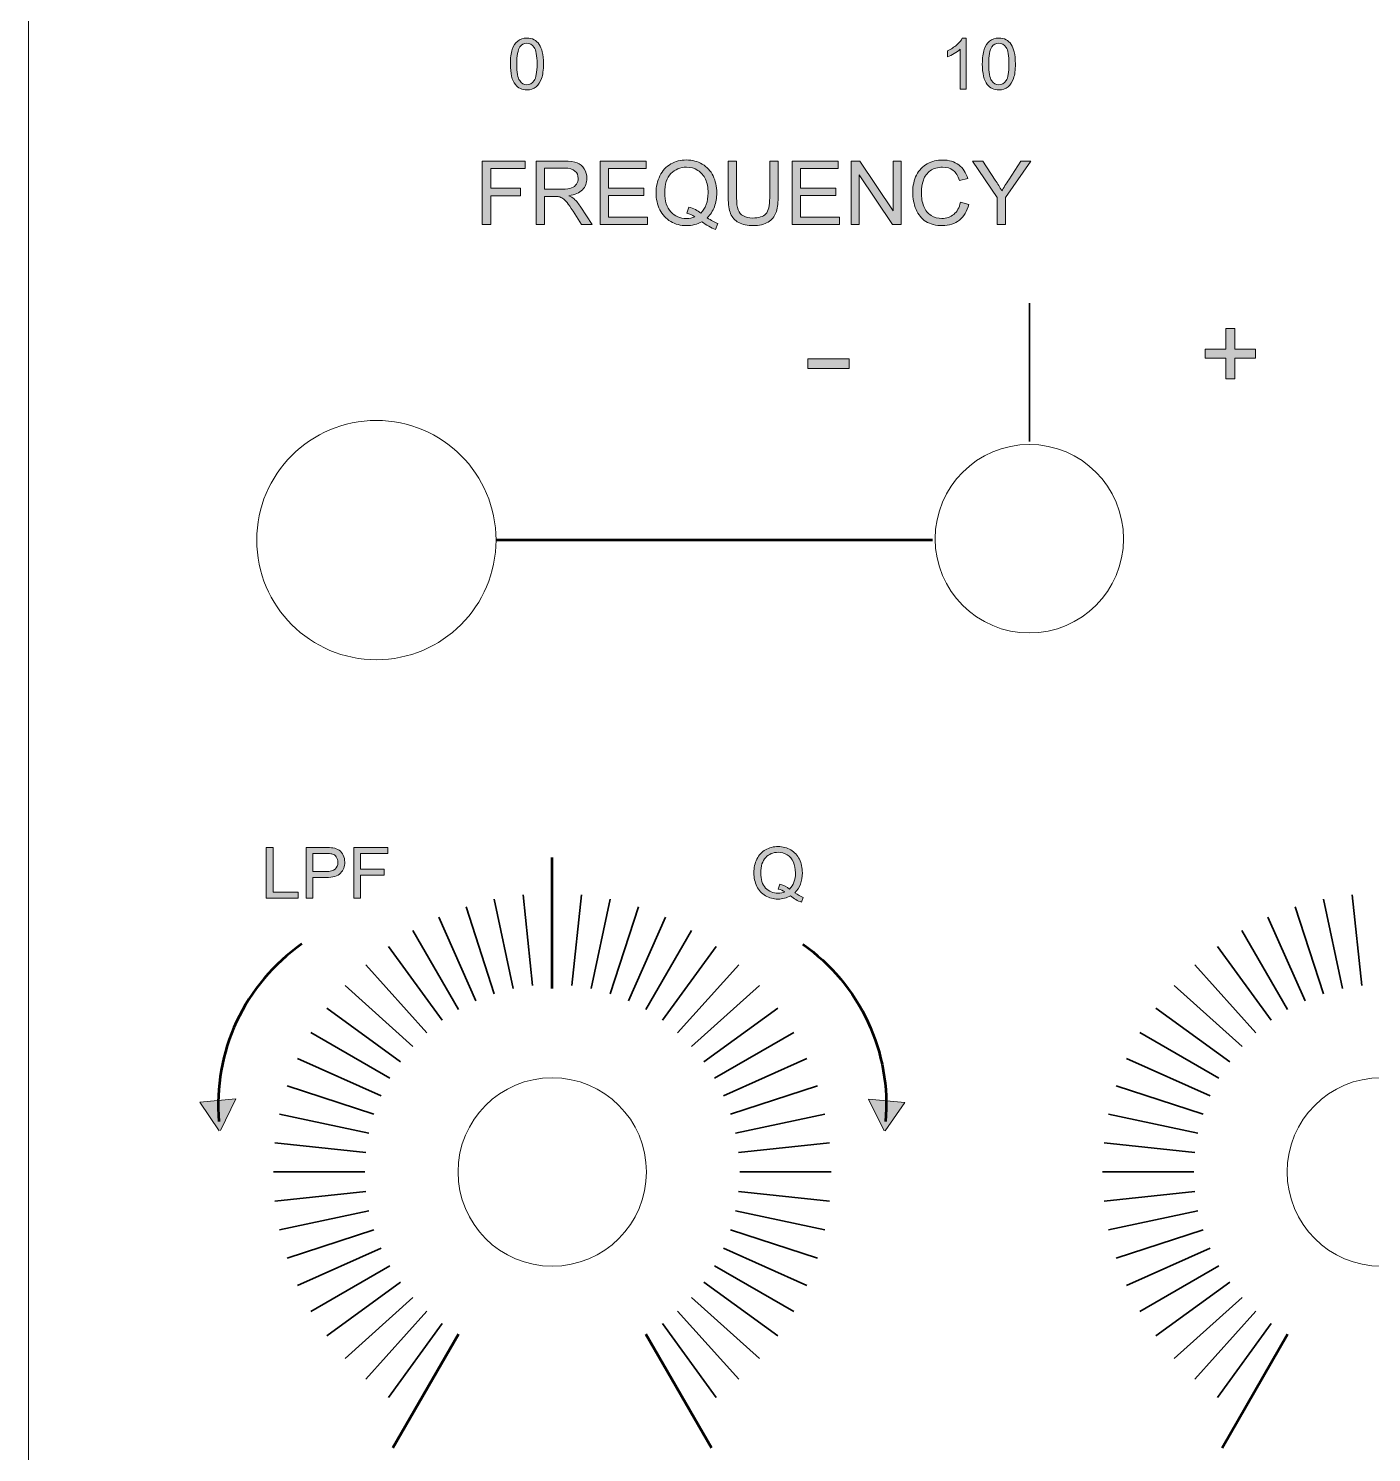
# Model space of a CAD drawing. Header units: inches. Extents: x -54 to 54, y -111 to 111.
# Drawn here: x -53.8 to -0.4, y -12.8 to 43.9 of the extents above; entities that cross this region are included whole.
import ezdxf

# ---------------------------------------------------------------- set-up
doc = ezdxf.new("R2010")
doc.units = ezdxf.units.IN
doc.header["$MEASUREMENT"] = 0
doc.layers.add('Decoupe', color=7, linetype='Continuous')
doc.layers.add('Impression', color=7, linetype='Continuous')

# ---------------------------------------------------------------- blocks, each defined once
blk = doc.blocks.new('block 2')
at = {"layer": 'Impression', "true_color": 0xffffff}
h = blk.add_hatch(color=7, dxfattribs=at)
h.dxf.hatch_style = 2
h.paths.add_polyline_path([(-35.785, 36.059), (-35.785, 38.584), (-34.081, 38.584), (-34.081, 38.286), (-35.451, 38.286), (-35.451, 37.504), (-34.265, 37.504), (-34.265, 37.206), (-35.451, 37.206), (-35.451, 36.059)])
h = blk.add_hatch(color=7, dxfattribs=at)
h.dxf.hatch_style = 2
edge = h.paths.add_edge_path()
edge.add_spline(control_points=[(-33.642, 36.059), (-33.642, 36.059), (-33.642, 38.584), (-33.642, 38.584), (-33.642, 38.584), (-32.522, 38.584), (-32.522, 38.584), (-32.297, 38.584), (-32.126, 38.562), (-32.009, 38.516), (-31.892, 38.471), (-31.798, 38.391), (-31.728, 38.276), (-31.658, 38.161), (-31.623, 38.034), (-31.623, 37.895), (-31.623, 37.716), (-31.681, 37.565), (-31.797, 37.442), (-31.913, 37.32), (-32.092, 37.241), (-32.334, 37.208), (-32.246, 37.166), (-32.179, 37.124), (-32.133, 37.082), (-32.035, 36.993), (-31.943, 36.881), (-31.856, 36.746), (-31.856, 36.746), (-31.416, 36.059), (-31.416, 36.059), (-31.416, 36.059), (-31.837, 36.059), (-31.837, 36.059), (-31.837, 36.059), (-32.171, 36.585), (-32.171, 36.585), (-32.268, 36.736), (-32.349, 36.852), (-32.412, 36.932), (-32.475, 37.013), (-32.532, 37.069), (-32.582, 37.101), (-32.632, 37.133), (-32.682, 37.156), (-32.734, 37.168), (-32.772, 37.177), (-32.834, 37.181), (-32.92, 37.181), (-32.92, 37.181), (-33.308, 37.181), (-33.308, 37.181), (-33.308, 37.181), (-33.308, 36.059), (-33.308, 36.059), (-33.308, 36.059), (-33.642, 36.059), (-33.642, 36.059)], knot_values=[0, 0, 0, 0, 1, 1, 1, 2, 2, 2, 3, 3, 3, 4, 4, 4, 5, 5, 5, 6, 6, 6, 7, 7, 7, 8, 8, 8, 9, 9, 9, 10, 10, 10, 11, 11, 11, 12, 12, 12, 13, 13, 13, 14, 14, 14, 15, 15, 15, 16, 16, 16, 17, 17, 17, 18, 18, 18, 19, 19, 19, 19], degree=3, periodic=1)
edge = h.paths.add_edge_path()
edge.add_spline(control_points=[(-33.308, 37.47), (-33.308, 37.47), (-32.589, 37.47), (-32.589, 37.47), (-32.437, 37.47), (-32.317, 37.486), (-32.231, 37.517), (-32.145, 37.549), (-32.08, 37.599), (-32.035, 37.669), (-31.99, 37.738), (-31.968, 37.814), (-31.968, 37.895), (-31.968, 38.015), (-32.011, 38.113), (-32.098, 38.19), (-32.184, 38.267), (-32.321, 38.305), (-32.508, 38.305), (-32.508, 38.305), (-33.308, 38.305), (-33.308, 38.305), (-33.308, 38.305), (-33.308, 37.47), (-33.308, 37.47)], knot_values=[0, 0, 0, 0, 1, 1, 1, 2, 2, 2, 3, 3, 3, 4, 4, 4, 5, 5, 5, 6, 6, 6, 7, 7, 7, 8, 8, 8, 8], degree=3, periodic=1)
h = blk.add_hatch(color=7, dxfattribs=at)
h.dxf.hatch_style = 2
h.paths.add_polyline_path([(-31.093, 36.059), (-31.093, 38.584), (-29.267, 38.584), (-29.267, 38.286), (-30.758, 38.286), (-30.758, 37.513), (-29.361, 37.513), (-29.361, 37.217), (-30.758, 37.217), (-30.758, 36.357), (-29.208, 36.357), (-29.208, 36.059)])
h = blk.add_hatch(color=7, dxfattribs=at)
h.dxf.hatch_style = 2
edge = h.paths.add_edge_path()
edge.add_spline(control_points=[(-26.833, 36.33), (-26.678, 36.223), (-26.535, 36.145), (-26.404, 36.095), (-26.404, 36.095), (-26.502, 35.863), (-26.502, 35.863), (-26.683, 35.928), (-26.864, 36.032), (-27.045, 36.173), (-27.232, 36.068), (-27.438, 36.016), (-27.665, 36.016), (-27.893, 36.016), (-28.1, 36.071), (-28.286, 36.181), (-28.473, 36.292), (-28.616, 36.447), (-28.716, 36.647), (-28.817, 36.846), (-28.867, 37.071), (-28.867, 37.322), (-28.867, 37.571), (-28.817, 37.798), (-28.715, 38.002), (-28.614, 38.207), (-28.47, 38.362), (-28.284, 38.469), (-28.097, 38.576), (-27.889, 38.629), (-27.658, 38.629), (-27.425, 38.629), (-27.215, 38.574), (-27.027, 38.463), (-26.84, 38.352), (-26.697, 38.197), (-26.599, 37.998), (-26.501, 37.799), (-26.452, 37.574), (-26.452, 37.323), (-26.452, 37.116), (-26.483, 36.929), (-26.547, 36.763), (-26.61, 36.597), (-26.705, 36.452), (-26.833, 36.33)], knot_values=[0, 0, 0, 0, 1, 1, 1, 2, 2, 2, 3, 3, 3, 4, 4, 4, 5, 5, 5, 6, 6, 6, 7, 7, 7, 8, 8, 8, 9, 9, 9, 10, 10, 10, 11, 11, 11, 12, 12, 12, 13, 13, 13, 14, 14, 14, 15, 15, 15, 15], degree=3, periodic=1)
edge = h.paths.add_edge_path()
edge.add_spline(control_points=[(-27.568, 36.757), (-27.375, 36.703), (-27.216, 36.622), (-27.091, 36.516), (-26.895, 36.695), (-26.796, 36.964), (-26.796, 37.323), (-26.796, 37.528), (-26.831, 37.706), (-26.901, 37.859), (-26.97, 38.012), (-27.072, 38.13), (-27.206, 38.215), (-27.339, 38.299), (-27.489, 38.342), (-27.656, 38.342), (-27.905, 38.342), (-28.112, 38.256), (-28.276, 38.086), (-28.44, 37.915), (-28.522, 37.661), (-28.522, 37.322), (-28.522, 36.993), (-28.441, 36.741), (-28.279, 36.566), (-28.116, 36.39), (-27.909, 36.302), (-27.656, 36.302), (-27.537, 36.302), (-27.424, 36.324), (-27.318, 36.369), (-27.423, 36.437), (-27.533, 36.485), (-27.649, 36.514), (-27.649, 36.514), (-27.568, 36.757), (-27.568, 36.757)], knot_values=[0, 0, 0, 0, 1, 1, 1, 2, 2, 2, 3, 3, 3, 4, 4, 4, 5, 5, 5, 6, 6, 6, 7, 7, 7, 8, 8, 8, 9, 9, 9, 10, 10, 10, 11, 11, 11, 12, 12, 12, 12], degree=3, periodic=1)
h = blk.add_hatch(color=7, dxfattribs=at)
h.dxf.hatch_style = 2
edge = h.paths.add_edge_path()
edge.add_spline(control_points=[(-24.345, 38.584), (-24.345, 38.584), (-24.011, 38.584), (-24.011, 38.584), (-24.011, 38.584), (-24.011, 37.125), (-24.011, 37.125), (-24.011, 36.872), (-24.04, 36.67), (-24.097, 36.521), (-24.155, 36.371), (-24.258, 36.25), (-24.408, 36.156), (-24.558, 36.063), (-24.755, 36.016), (-24.998, 36.016), (-25.235, 36.016), (-25.428, 36.057), (-25.579, 36.138), (-25.729, 36.22), (-25.836, 36.338), (-25.901, 36.492), (-25.965, 36.647), (-25.997, 36.858), (-25.997, 37.125), (-25.997, 37.125), (-25.997, 38.584), (-25.997, 38.584), (-25.997, 38.584), (-25.663, 38.584), (-25.663, 38.584), (-25.663, 38.584), (-25.663, 37.127), (-25.663, 37.127), (-25.663, 36.908), (-25.643, 36.746), (-25.602, 36.642), (-25.561, 36.538), (-25.491, 36.458), (-25.392, 36.402), (-25.292, 36.346), (-25.171, 36.318), (-25.027, 36.318), (-24.782, 36.318), (-24.607, 36.373), (-24.502, 36.485), (-24.397, 36.596), (-24.345, 36.81), (-24.345, 37.127), (-24.345, 37.127), (-24.345, 38.584), (-24.345, 38.584)], knot_values=[0, 0, 0, 0, 1, 1, 1, 2, 2, 2, 3, 3, 3, 4, 4, 4, 5, 5, 5, 6, 6, 6, 7, 7, 7, 8, 8, 8, 9, 9, 9, 10, 10, 10, 11, 11, 11, 12, 12, 12, 13, 13, 13, 14, 14, 14, 15, 15, 15, 16, 16, 16, 17, 17, 17, 17], degree=3, periodic=1)
h = blk.add_hatch(color=7, dxfattribs=at)
h.dxf.hatch_style = 2
h.paths.add_polyline_path([(-23.448, 36.059), (-23.448, 38.584), (-21.622, 38.584), (-21.622, 38.286), (-23.114, 38.286), (-23.114, 37.513), (-21.717, 37.513), (-21.717, 37.217), (-23.114, 37.217), (-23.114, 36.357), (-21.563, 36.357), (-21.563, 36.059)])
h = blk.add_hatch(color=7, dxfattribs=at)
h.dxf.hatch_style = 2
h.paths.add_polyline_path([(-21.105, 36.059), (-21.105, 38.584), (-20.762, 38.584), (-19.436, 36.602), (-19.436, 38.584), (-19.116, 38.584), (-19.116, 36.059), (-19.458, 36.059), (-20.785, 38.044), (-20.785, 36.059)])
h = blk.add_hatch(color=7, dxfattribs=at)
h.dxf.hatch_style = 2
edge = h.paths.add_edge_path()
edge.add_spline(control_points=[(-16.752, 36.945), (-16.752, 36.945), (-16.418, 36.86), (-16.418, 36.86), (-16.488, 36.586), (-16.614, 36.376), (-16.796, 36.232), (-16.978, 36.088), (-17.201, 36.016), (-17.464, 36.016), (-17.736, 36.016), (-17.957, 36.072), (-18.128, 36.182), (-18.298, 36.293), (-18.428, 36.454), (-18.517, 36.664), (-18.606, 36.874), (-18.651, 37.1), (-18.651, 37.341), (-18.651, 37.604), (-18.6, 37.833), (-18.5, 38.029), (-18.399, 38.225), (-18.256, 38.373), (-18.071, 38.475), (-17.885, 38.577), (-17.681, 38.627), (-17.459, 38.627), (-17.206, 38.627), (-16.993, 38.563), (-16.821, 38.435), (-16.649, 38.306), (-16.529, 38.125), (-16.461, 37.892), (-16.461, 37.892), (-16.79, 37.814), (-16.79, 37.814), (-16.849, 37.998), (-16.934, 38.132), (-17.045, 38.216), (-17.156, 38.3), (-17.297, 38.342), (-17.465, 38.342), (-17.659, 38.342), (-17.822, 38.295), (-17.952, 38.202), (-18.082, 38.109), (-18.174, 37.984), (-18.227, 37.827), (-18.28, 37.671), (-18.306, 37.509), (-18.306, 37.342), (-18.306, 37.128), (-18.275, 36.94), (-18.212, 36.78), (-18.15, 36.62), (-18.052, 36.5), (-17.92, 36.421), (-17.788, 36.342), (-17.645, 36.302), (-17.491, 36.302), (-17.304, 36.302), (-17.146, 36.356), (-17.016, 36.464), (-16.886, 36.572), (-16.798, 36.732), (-16.752, 36.945)], knot_values=[0, 0, 0, 0, 1, 1, 1, 2, 2, 2, 3, 3, 3, 4, 4, 4, 5, 5, 5, 6, 6, 6, 7, 7, 7, 8, 8, 8, 9, 9, 9, 10, 10, 10, 11, 11, 11, 12, 12, 12, 13, 13, 13, 14, 14, 14, 15, 15, 15, 16, 16, 16, 17, 17, 17, 18, 18, 18, 19, 19, 19, 20, 20, 20, 21, 21, 21, 22, 22, 22, 22], degree=3, periodic=1)
h = blk.add_hatch(color=7, dxfattribs=at)
h.dxf.hatch_style = 2
edge = h.paths.add_edge_path()
edge.add_spline(control_points=[(-15.295, 36.059), (-15.295, 36.059), (-15.295, 37.129), (-15.295, 37.129), (-15.295, 37.129), (-16.268, 38.584), (-16.268, 38.584), (-16.268, 38.584), (-15.862, 38.584), (-15.862, 38.584), (-15.862, 38.584), (-15.364, 37.823), (-15.364, 37.823), (-15.272, 37.681), (-15.186, 37.538), (-15.107, 37.396), (-15.031, 37.528), (-14.939, 37.677), (-14.832, 37.842), (-14.832, 37.842), (-14.342, 38.584), (-14.342, 38.584), (-14.342, 38.584), (-13.953, 38.584), (-13.953, 38.584), (-13.953, 38.584), (-14.961, 37.129), (-14.961, 37.129), (-14.961, 37.129), (-14.961, 36.059), (-14.961, 36.059), (-14.961, 36.059), (-15.295, 36.059), (-15.295, 36.059)], knot_values=[0, 0, 0, 0, 1, 1, 1, 2, 2, 2, 3, 3, 3, 4, 4, 4, 5, 5, 5, 6, 6, 6, 7, 7, 7, 8, 8, 8, 9, 9, 9, 10, 10, 10, 11, 11, 11, 11], degree=3, periodic=1)
at = {"layer": 'Impression', "lineweight": 0}
for points in [[(-35.785, 36.059), (-35.785, 38.584), (-34.081, 38.584), (-34.081, 38.286), (-35.451, 38.286), (-35.451, 37.504), (-34.265, 37.504), (-34.265, 37.206), (-35.451, 37.206), (-35.451, 36.059), (-35.785, 36.059)], [(-31.093, 36.059), (-31.093, 38.584), (-29.267, 38.584), (-29.267, 38.286), (-30.758, 38.286), (-30.758, 37.513), (-29.361, 37.513), (-29.361, 37.217), (-30.758, 37.217), (-30.758, 36.357), (-29.208, 36.357), (-29.208, 36.059), (-31.093, 36.059)], [(-23.448, 36.059), (-23.448, 38.584), (-21.622, 38.584), (-21.622, 38.286), (-23.114, 38.286), (-23.114, 37.513), (-21.717, 37.513), (-21.717, 37.217), (-23.114, 37.217), (-23.114, 36.357), (-21.563, 36.357), (-21.563, 36.059), (-23.448, 36.059)], [(-21.105, 36.059), (-21.105, 38.584), (-20.762, 38.584), (-19.436, 36.602), (-19.436, 38.584), (-19.116, 38.584), (-19.116, 36.059), (-19.458, 36.059), (-20.785, 38.044), (-20.785, 36.059), (-21.105, 36.059)]]:
    blk.add_lwpolyline(points, dxfattribs=at)
for points, knots in [([(-33.642, 36.059), (-33.642, 36.059), (-33.642, 38.584), (-33.642, 38.584), (-33.642, 38.584), (-32.522, 38.584), (-32.522, 38.584), (-32.297, 38.584), (-32.126, 38.562), (-32.009, 38.516), (-31.892, 38.471), (-31.798, 38.391), (-31.728, 38.276), (-31.658, 38.161), (-31.623, 38.034), (-31.623, 37.895), (-31.623, 37.716), (-31.681, 37.565), (-31.797, 37.442), (-31.913, 37.32), (-32.092, 37.241), (-32.334, 37.208), (-32.246, 37.166), (-32.179, 37.124), (-32.133, 37.082), (-32.035, 36.993), (-31.943, 36.881), (-31.856, 36.746), (-31.856, 36.746), (-31.416, 36.059), (-31.416, 36.059), (-31.416, 36.059), (-31.837, 36.059), (-31.837, 36.059), (-31.837, 36.059), (-32.171, 36.585), (-32.171, 36.585), (-32.268, 36.736), (-32.349, 36.852), (-32.412, 36.932), (-32.475, 37.013), (-32.532, 37.069), (-32.582, 37.101), (-32.632, 37.133), (-32.682, 37.156), (-32.734, 37.168), (-32.772, 37.177), (-32.834, 37.181), (-32.92, 37.181), (-32.92, 37.181), (-33.308, 37.181), (-33.308, 37.181), (-33.308, 37.181), (-33.308, 36.059), (-33.308, 36.059), (-33.308, 36.059), (-33.642, 36.059), (-33.642, 36.059)], [0, 0, 0, 0, 1, 1, 1, 2, 2, 2, 3, 3, 3, 4, 4, 4, 5, 5, 5, 6, 6, 6, 7, 7, 7, 8, 8, 8, 9, 9, 9, 10, 10, 10, 11, 11, 11, 12, 12, 12, 13, 13, 13, 14, 14, 14, 15, 15, 15, 16, 16, 16, 17, 17, 17, 18, 18, 18, 19, 19, 19, 19]), ([(-26.833, 36.33), (-26.678, 36.223), (-26.535, 36.145), (-26.404, 36.095), (-26.404, 36.095), (-26.502, 35.863), (-26.502, 35.863), (-26.683, 35.928), (-26.864, 36.032), (-27.045, 36.173), (-27.232, 36.068), (-27.438, 36.016), (-27.665, 36.016), (-27.893, 36.016), (-28.1, 36.071), (-28.286, 36.181), (-28.473, 36.292), (-28.616, 36.447), (-28.716, 36.647), (-28.817, 36.846), (-28.867, 37.071), (-28.867, 37.322), (-28.867, 37.571), (-28.817, 37.798), (-28.715, 38.002), (-28.614, 38.207), (-28.47, 38.362), (-28.284, 38.469), (-28.097, 38.576), (-27.889, 38.629), (-27.658, 38.629), (-27.425, 38.629), (-27.215, 38.574), (-27.027, 38.463), (-26.84, 38.352), (-26.697, 38.197), (-26.599, 37.998), (-26.501, 37.799), (-26.452, 37.574), (-26.452, 37.323), (-26.452, 37.116), (-26.483, 36.929), (-26.547, 36.763), (-26.61, 36.597), (-26.705, 36.452), (-26.833, 36.33)], [0, 0, 0, 0, 1, 1, 1, 2, 2, 2, 3, 3, 3, 4, 4, 4, 5, 5, 5, 6, 6, 6, 7, 7, 7, 8, 8, 8, 9, 9, 9, 10, 10, 10, 11, 11, 11, 12, 12, 12, 13, 13, 13, 14, 14, 14, 15, 15, 15, 15]), ([(-24.345, 38.584), (-24.345, 38.584), (-24.011, 38.584), (-24.011, 38.584), (-24.011, 38.584), (-24.011, 37.125), (-24.011, 37.125), (-24.011, 36.872), (-24.04, 36.67), (-24.097, 36.521), (-24.155, 36.371), (-24.258, 36.25), (-24.408, 36.156), (-24.558, 36.063), (-24.755, 36.016), (-24.998, 36.016), (-25.235, 36.016), (-25.428, 36.057), (-25.579, 36.138), (-25.729, 36.22), (-25.836, 36.338), (-25.901, 36.492), (-25.965, 36.647), (-25.997, 36.858), (-25.997, 37.125), (-25.997, 37.125), (-25.997, 38.584), (-25.997, 38.584), (-25.997, 38.584), (-25.663, 38.584), (-25.663, 38.584), (-25.663, 38.584), (-25.663, 37.127), (-25.663, 37.127), (-25.663, 36.908), (-25.643, 36.746), (-25.602, 36.642), (-25.561, 36.538), (-25.491, 36.458), (-25.392, 36.402), (-25.292, 36.346), (-25.171, 36.318), (-25.027, 36.318), (-24.782, 36.318), (-24.607, 36.373), (-24.502, 36.485), (-24.397, 36.596), (-24.345, 36.81), (-24.345, 37.127), (-24.345, 37.127), (-24.345, 38.584), (-24.345, 38.584)], [0, 0, 0, 0, 1, 1, 1, 2, 2, 2, 3, 3, 3, 4, 4, 4, 5, 5, 5, 6, 6, 6, 7, 7, 7, 8, 8, 8, 9, 9, 9, 10, 10, 10, 11, 11, 11, 12, 12, 12, 13, 13, 13, 14, 14, 14, 15, 15, 15, 16, 16, 16, 17, 17, 17, 17]), ([(-16.752, 36.945), (-16.752, 36.945), (-16.418, 36.86), (-16.418, 36.86), (-16.488, 36.586), (-16.614, 36.376), (-16.796, 36.232), (-16.978, 36.088), (-17.201, 36.016), (-17.464, 36.016), (-17.736, 36.016), (-17.957, 36.072), (-18.128, 36.182), (-18.298, 36.293), (-18.428, 36.454), (-18.517, 36.664), (-18.606, 36.874), (-18.651, 37.1), (-18.651, 37.341), (-18.651, 37.604), (-18.6, 37.833), (-18.5, 38.029), (-18.399, 38.225), (-18.256, 38.373), (-18.071, 38.475), (-17.885, 38.577), (-17.681, 38.627), (-17.459, 38.627), (-17.206, 38.627), (-16.993, 38.563), (-16.821, 38.435), (-16.649, 38.306), (-16.529, 38.125), (-16.461, 37.892), (-16.461, 37.892), (-16.79, 37.814), (-16.79, 37.814), (-16.849, 37.998), (-16.934, 38.132), (-17.045, 38.216), (-17.156, 38.3), (-17.297, 38.342), (-17.465, 38.342), (-17.659, 38.342), (-17.822, 38.295), (-17.952, 38.202), (-18.082, 38.109), (-18.174, 37.984), (-18.227, 37.827), (-18.28, 37.671), (-18.306, 37.509), (-18.306, 37.342), (-18.306, 37.128), (-18.275, 36.94), (-18.212, 36.78), (-18.15, 36.62), (-18.052, 36.5), (-17.92, 36.421), (-17.788, 36.342), (-17.645, 36.302), (-17.491, 36.302), (-17.304, 36.302), (-17.146, 36.356), (-17.016, 36.464), (-16.886, 36.572), (-16.798, 36.732), (-16.752, 36.945)], [0, 0, 0, 0, 1, 1, 1, 2, 2, 2, 3, 3, 3, 4, 4, 4, 5, 5, 5, 6, 6, 6, 7, 7, 7, 8, 8, 8, 9, 9, 9, 10, 10, 10, 11, 11, 11, 12, 12, 12, 13, 13, 13, 14, 14, 14, 15, 15, 15, 16, 16, 16, 17, 17, 17, 18, 18, 18, 19, 19, 19, 20, 20, 20, 21, 21, 21, 22, 22, 22, 22]), ([(-15.295, 36.059), (-15.295, 36.059), (-15.295, 37.129), (-15.295, 37.129), (-15.295, 37.129), (-16.268, 38.584), (-16.268, 38.584), (-16.268, 38.584), (-15.862, 38.584), (-15.862, 38.584), (-15.862, 38.584), (-15.364, 37.823), (-15.364, 37.823), (-15.272, 37.681), (-15.186, 37.538), (-15.107, 37.396), (-15.031, 37.528), (-14.939, 37.677), (-14.832, 37.842), (-14.832, 37.842), (-14.342, 38.584), (-14.342, 38.584), (-14.342, 38.584), (-13.953, 38.584), (-13.953, 38.584), (-13.953, 38.584), (-14.961, 37.129), (-14.961, 37.129), (-14.961, 37.129), (-14.961, 36.059), (-14.961, 36.059), (-14.961, 36.059), (-15.295, 36.059), (-15.295, 36.059)], [0, 0, 0, 0, 1, 1, 1, 2, 2, 2, 3, 3, 3, 4, 4, 4, 5, 5, 5, 6, 6, 6, 7, 7, 7, 8, 8, 8, 9, 9, 9, 10, 10, 10, 11, 11, 11, 11]), ([(-33.308, 37.47), (-33.308, 37.47), (-32.589, 37.47), (-32.589, 37.47), (-32.437, 37.47), (-32.317, 37.486), (-32.231, 37.517), (-32.145, 37.549), (-32.08, 37.599), (-32.035, 37.669), (-31.99, 37.738), (-31.968, 37.814), (-31.968, 37.895), (-31.968, 38.015), (-32.011, 38.113), (-32.098, 38.19), (-32.184, 38.267), (-32.321, 38.305), (-32.508, 38.305), (-32.508, 38.305), (-33.308, 38.305), (-33.308, 38.305), (-33.308, 38.305), (-33.308, 37.47), (-33.308, 37.47)], [0, 0, 0, 0, 1, 1, 1, 2, 2, 2, 3, 3, 3, 4, 4, 4, 5, 5, 5, 6, 6, 6, 7, 7, 7, 8, 8, 8, 8]), ([(-27.568, 36.757), (-27.375, 36.703), (-27.216, 36.622), (-27.091, 36.516), (-26.895, 36.695), (-26.796, 36.964), (-26.796, 37.323), (-26.796, 37.528), (-26.831, 37.706), (-26.901, 37.859), (-26.97, 38.012), (-27.072, 38.13), (-27.206, 38.215), (-27.339, 38.299), (-27.489, 38.342), (-27.656, 38.342), (-27.905, 38.342), (-28.112, 38.256), (-28.276, 38.086), (-28.44, 37.915), (-28.522, 37.661), (-28.522, 37.322), (-28.522, 36.993), (-28.441, 36.741), (-28.279, 36.566), (-28.116, 36.39), (-27.909, 36.302), (-27.656, 36.302), (-27.537, 36.302), (-27.424, 36.324), (-27.318, 36.369), (-27.423, 36.437), (-27.533, 36.485), (-27.649, 36.514), (-27.649, 36.514), (-27.568, 36.757), (-27.568, 36.757)], [0, 0, 0, 0, 1, 1, 1, 2, 2, 2, 3, 3, 3, 4, 4, 4, 5, 5, 5, 6, 6, 6, 7, 7, 7, 8, 8, 8, 9, 9, 9, 10, 10, 10, 11, 11, 11, 12, 12, 12, 12])]:
    blk.add_open_spline(points, degree=3, knots=knots, dxfattribs=at)
blk = doc.blocks.new('block 3')
at = {"layer": 'Impression', "true_color": 0xffffff}
h = blk.add_hatch(color=7, dxfattribs=at)
h.dxf.hatch_style = 2
edge = h.paths.add_edge_path()
edge.add_spline(control_points=[(-16.518, 41.453), (-16.518, 41.453), (-16.766, 41.453), (-16.766, 41.453), (-16.766, 41.453), (-16.766, 43.034), (-16.766, 43.034), (-16.825, 42.977), (-16.904, 42.92), (-17.001, 42.863), (-17.097, 42.806), (-17.185, 42.763), (-17.262, 42.735), (-17.262, 42.735), (-17.262, 42.974), (-17.262, 42.974), (-17.123, 43.04), (-17.002, 43.119), (-16.898, 43.211), (-16.794, 43.304), (-16.721, 43.394), (-16.678, 43.482), (-16.678, 43.482), (-16.518, 43.482), (-16.518, 43.482), (-16.518, 43.482), (-16.518, 41.453), (-16.518, 41.453)], knot_values=[0, 0, 0, 0, 1, 1, 1, 2, 2, 2, 3, 3, 3, 4, 4, 4, 5, 5, 5, 6, 6, 6, 7, 7, 7, 8, 8, 8, 9, 9, 9, 9], degree=3, periodic=1)
h = blk.add_hatch(color=7, dxfattribs=at)
h.dxf.hatch_style = 2
edge = h.paths.add_edge_path()
edge.add_spline(control_points=[(-15.882, 42.449), (-15.882, 42.688), (-15.858, 42.881), (-15.809, 43.026), (-15.759, 43.172), (-15.686, 43.284), (-15.59, 43.363), (-15.493, 43.442), (-15.371, 43.482), (-15.224, 43.482), (-15.115, 43.482), (-15.02, 43.46), (-14.938, 43.416), (-14.857, 43.373), (-14.789, 43.31), (-14.736, 43.227), (-14.682, 43.145), (-14.641, 43.045), (-14.61, 42.927), (-14.58, 42.809), (-14.565, 42.65), (-14.565, 42.449), (-14.565, 42.212), (-14.589, 42.021), (-14.638, 41.875), (-14.687, 41.73), (-14.76, 41.617), (-14.856, 41.538), (-14.953, 41.458), (-15.076, 41.419), (-15.224, 41.419), (-15.418, 41.419), (-15.571, 41.488), (-15.683, 41.628), (-15.816, 41.796), (-15.882, 42.07), (-15.882, 42.449)], knot_values=[0, 0, 0, 0, 1, 1, 1, 2, 2, 2, 3, 3, 3, 4, 4, 4, 5, 5, 5, 6, 6, 6, 7, 7, 7, 8, 8, 8, 9, 9, 9, 10, 10, 10, 11, 11, 11, 12, 12, 12, 12], degree=3, periodic=1)
edge = h.paths.add_edge_path()
edge.add_spline(control_points=[(-15.627, 42.449), (-15.627, 42.118), (-15.589, 41.897), (-15.511, 41.787), (-15.434, 41.678), (-15.338, 41.623), (-15.224, 41.623), (-15.11, 41.623), (-15.014, 41.678), (-14.936, 41.788), (-14.859, 41.898), (-14.82, 42.119), (-14.82, 42.449), (-14.82, 42.782), (-14.859, 43.003), (-14.936, 43.112), (-15.014, 43.222), (-15.111, 43.276), (-15.226, 43.276), (-15.34, 43.276), (-15.431, 43.228), (-15.499, 43.132), (-15.585, 43.008), (-15.627, 42.781), (-15.627, 42.449)], knot_values=[0, 0, 0, 0, 1, 1, 1, 2, 2, 2, 3, 3, 3, 4, 4, 4, 5, 5, 5, 6, 6, 6, 7, 7, 7, 8, 8, 8, 8], degree=3, periodic=1)
at = {"layer": 'Impression', "lineweight": 0}
for points, knots in [([(-16.518, 41.453), (-16.518, 41.453), (-16.766, 41.453), (-16.766, 41.453), (-16.766, 41.453), (-16.766, 43.034), (-16.766, 43.034), (-16.825, 42.977), (-16.904, 42.92), (-17.001, 42.863), (-17.097, 42.806), (-17.185, 42.763), (-17.262, 42.735), (-17.262, 42.735), (-17.262, 42.974), (-17.262, 42.974), (-17.123, 43.04), (-17.002, 43.119), (-16.898, 43.211), (-16.794, 43.304), (-16.721, 43.394), (-16.678, 43.482), (-16.678, 43.482), (-16.518, 43.482), (-16.518, 43.482), (-16.518, 43.482), (-16.518, 41.453), (-16.518, 41.453)], [0, 0, 0, 0, 1, 1, 1, 2, 2, 2, 3, 3, 3, 4, 4, 4, 5, 5, 5, 6, 6, 6, 7, 7, 7, 8, 8, 8, 9, 9, 9, 9]), ([(-15.882, 42.449), (-15.882, 42.688), (-15.858, 42.881), (-15.809, 43.026), (-15.759, 43.172), (-15.686, 43.284), (-15.59, 43.363), (-15.493, 43.442), (-15.371, 43.482), (-15.224, 43.482), (-15.115, 43.482), (-15.02, 43.46), (-14.938, 43.416), (-14.857, 43.373), (-14.789, 43.31), (-14.736, 43.227), (-14.682, 43.145), (-14.641, 43.045), (-14.61, 42.927), (-14.58, 42.809), (-14.565, 42.65), (-14.565, 42.449), (-14.565, 42.212), (-14.589, 42.021), (-14.638, 41.875), (-14.687, 41.73), (-14.76, 41.617), (-14.856, 41.538), (-14.953, 41.458), (-15.076, 41.419), (-15.224, 41.419), (-15.418, 41.419), (-15.571, 41.488), (-15.683, 41.628), (-15.816, 41.796), (-15.882, 42.07), (-15.882, 42.449)], [0, 0, 0, 0, 1, 1, 1, 2, 2, 2, 3, 3, 3, 4, 4, 4, 5, 5, 5, 6, 6, 6, 7, 7, 7, 8, 8, 8, 9, 9, 9, 10, 10, 10, 11, 11, 11, 12, 12, 12, 12]), ([(-15.627, 42.449), (-15.627, 42.118), (-15.589, 41.897), (-15.511, 41.787), (-15.434, 41.678), (-15.338, 41.623), (-15.224, 41.623), (-15.11, 41.623), (-15.014, 41.678), (-14.936, 41.788), (-14.859, 41.898), (-14.82, 42.119), (-14.82, 42.449), (-14.82, 42.782), (-14.859, 43.003), (-14.936, 43.112), (-15.014, 43.222), (-15.111, 43.276), (-15.226, 43.276), (-15.34, 43.276), (-15.431, 43.228), (-15.499, 43.132), (-15.585, 43.008), (-15.627, 42.781), (-15.627, 42.449)], [0, 0, 0, 0, 1, 1, 1, 2, 2, 2, 3, 3, 3, 4, 4, 4, 5, 5, 5, 6, 6, 6, 7, 7, 7, 8, 8, 8, 8])]:
    blk.add_open_spline(points, degree=3, knots=knots, dxfattribs=at)
blk = doc.blocks.new('block 13')
at = {"layer": 'Impression', "true_color": 0xffffff}
h = blk.add_hatch(color=7, dxfattribs=at)
h.dxf.hatch_style = 2
edge = h.paths.add_edge_path()
edge.add_spline(control_points=[(-34.667, 42.449), (-34.667, 42.688), (-34.643, 42.881), (-34.594, 43.026), (-34.545, 43.172), (-34.472, 43.284), (-34.375, 43.363), (-34.278, 43.442), (-34.156, 43.482), (-34.009, 43.482), (-33.9, 43.482), (-33.805, 43.46), (-33.724, 43.416), (-33.642, 43.373), (-33.574, 43.31), (-33.521, 43.227), (-33.468, 43.145), (-33.426, 43.045), (-33.396, 42.927), (-33.365, 42.809), (-33.35, 42.65), (-33.35, 42.449), (-33.35, 42.212), (-33.374, 42.021), (-33.423, 41.875), (-33.472, 41.73), (-33.545, 41.617), (-33.642, 41.538), (-33.739, 41.458), (-33.861, 41.419), (-34.009, 41.419), (-34.204, 41.419), (-34.357, 41.488), (-34.468, 41.628), (-34.601, 41.796), (-34.667, 42.07), (-34.667, 42.449)], knot_values=[0, 0, 0, 0, 1, 1, 1, 2, 2, 2, 3, 3, 3, 4, 4, 4, 5, 5, 5, 6, 6, 6, 7, 7, 7, 8, 8, 8, 9, 9, 9, 10, 10, 10, 11, 11, 11, 12, 12, 12, 12], degree=3, periodic=1)
edge = h.paths.add_edge_path()
edge.add_spline(control_points=[(-34.413, 42.449), (-34.413, 42.118), (-34.374, 41.897), (-34.296, 41.787), (-34.218, 41.678), (-34.123, 41.623), (-34.009, 41.623), (-33.895, 41.623), (-33.799, 41.678), (-33.721, 41.788), (-33.644, 41.898), (-33.605, 42.119), (-33.605, 42.449), (-33.605, 42.782), (-33.644, 43.003), (-33.721, 43.112), (-33.799, 43.222), (-33.896, 43.276), (-34.012, 43.276), (-34.125, 43.276), (-34.216, 43.228), (-34.284, 43.132), (-34.37, 43.008), (-34.413, 42.781), (-34.413, 42.449)], knot_values=[0, 0, 0, 0, 1, 1, 1, 2, 2, 2, 3, 3, 3, 4, 4, 4, 5, 5, 5, 6, 6, 6, 7, 7, 7, 8, 8, 8, 8], degree=3, periodic=1)
at = {"layer": 'Impression', "lineweight": 0}
for points, knots in [([(-34.667, 42.449), (-34.667, 42.688), (-34.643, 42.881), (-34.594, 43.026), (-34.545, 43.172), (-34.472, 43.284), (-34.375, 43.363), (-34.278, 43.442), (-34.156, 43.482), (-34.009, 43.482), (-33.9, 43.482), (-33.805, 43.46), (-33.724, 43.416), (-33.642, 43.373), (-33.574, 43.31), (-33.521, 43.227), (-33.468, 43.145), (-33.426, 43.045), (-33.396, 42.927), (-33.365, 42.809), (-33.35, 42.65), (-33.35, 42.449), (-33.35, 42.212), (-33.374, 42.021), (-33.423, 41.875), (-33.472, 41.73), (-33.545, 41.617), (-33.642, 41.538), (-33.739, 41.458), (-33.861, 41.419), (-34.009, 41.419), (-34.204, 41.419), (-34.357, 41.488), (-34.468, 41.628), (-34.601, 41.796), (-34.667, 42.07), (-34.667, 42.449)], [0, 0, 0, 0, 1, 1, 1, 2, 2, 2, 3, 3, 3, 4, 4, 4, 5, 5, 5, 6, 6, 6, 7, 7, 7, 8, 8, 8, 9, 9, 9, 10, 10, 10, 11, 11, 11, 12, 12, 12, 12]), ([(-34.413, 42.449), (-34.413, 42.118), (-34.374, 41.897), (-34.296, 41.787), (-34.218, 41.678), (-34.123, 41.623), (-34.009, 41.623), (-33.895, 41.623), (-33.799, 41.678), (-33.721, 41.788), (-33.644, 41.898), (-33.605, 42.119), (-33.605, 42.449), (-33.605, 42.782), (-33.644, 43.003), (-33.721, 43.112), (-33.799, 43.222), (-33.896, 43.276), (-34.012, 43.276), (-34.125, 43.276), (-34.216, 43.228), (-34.284, 43.132), (-34.37, 43.008), (-34.413, 42.781), (-34.413, 42.449)], [0, 0, 0, 0, 1, 1, 1, 2, 2, 2, 3, 3, 3, 4, 4, 4, 5, 5, 5, 6, 6, 6, 7, 7, 7, 8, 8, 8, 8])]:
    blk.add_open_spline(points, degree=3, knots=knots, dxfattribs=at)
blk = doc.blocks.new('block 31')
at = {"layer": 'Impression', "true_color": 0x221e1f}
h = blk.add_hatch(color=250, dxfattribs=at)
h.dxf.hatch_style = 2
h.paths.add_polyline_path([(-6.186, 29.915), (-6.186, 30.746), (-7.011, 30.746), (-7.011, 31.094), (-6.186, 31.094), (-6.186, 31.918), (-5.835, 31.918), (-5.835, 31.094), (-5.01, 31.094), (-5.01, 30.746), (-5.835, 30.746), (-5.835, 29.915)])
at = {"layer": 'Impression', "lineweight": 0}
blk.add_lwpolyline([(-6.186, 29.915), (-6.186, 30.746), (-7.011, 30.746), (-7.011, 31.094), (-6.186, 31.094), (-6.186, 31.918), (-5.835, 31.918), (-5.835, 31.094), (-5.01, 31.094), (-5.01, 30.746), (-5.835, 30.746), (-5.835, 29.915), (-6.186, 29.915)], dxfattribs=at)
blk = doc.blocks.new('block 32')
at = {"layer": 'Impression', "true_color": 0x221e1f}
h = blk.add_hatch(color=250, dxfattribs=at)
h.dxf.hatch_style = 2
h.paths.add_polyline_path([(-22.832, 30.335), (-22.832, 30.71), (-21.185, 30.71), (-21.185, 30.335)])
at = {"layer": 'Impression', "lineweight": 0}
blk.add_lwpolyline([(-22.832, 30.335), (-22.832, 30.71), (-21.185, 30.71), (-21.185, 30.335), (-22.832, 30.335)], dxfattribs=at)
blk = doc.blocks.new('block 53')
at = {"layer": 'Impression', "true_color": 0xffffff}
h = blk.add_hatch(color=7, dxfattribs=at)
h.dxf.hatch_style = 2
h.paths.add_polyline_path([(-44.381, 9.247), (-44.381, 11.268), (-44.114, 11.268), (-44.114, 9.486), (-43.119, 9.486), (-43.119, 9.247)])
h = blk.add_hatch(color=7, dxfattribs=at)
h.dxf.hatch_style = 2
edge = h.paths.add_edge_path()
edge.add_spline(control_points=[(-42.801, 9.247), (-42.801, 9.247), (-42.801, 11.268), (-42.801, 11.268), (-42.801, 11.268), (-42.039, 11.268), (-42.039, 11.268), (-41.905, 11.268), (-41.802, 11.261), (-41.731, 11.248), (-41.632, 11.232), (-41.549, 11.201), (-41.482, 11.154), (-41.415, 11.108), (-41.361, 11.043), (-41.32, 10.959), (-41.279, 10.875), (-41.259, 10.784), (-41.259, 10.683), (-41.259, 10.512), (-41.313, 10.366), (-41.423, 10.247), (-41.532, 10.128), (-41.73, 10.069), (-42.015, 10.069), (-42.015, 10.069), (-42.533, 10.069), (-42.533, 10.069), (-42.533, 10.069), (-42.533, 9.247), (-42.533, 9.247), (-42.533, 9.247), (-42.801, 9.247), (-42.801, 9.247)], knot_values=[0, 0, 0, 0, 1, 1, 1, 2, 2, 2, 3, 3, 3, 4, 4, 4, 5, 5, 5, 6, 6, 6, 7, 7, 7, 8, 8, 8, 9, 9, 9, 10, 10, 10, 11, 11, 11, 11], degree=3, periodic=1)
edge = h.paths.add_edge_path()
edge.add_spline(control_points=[(-42.533, 10.307), (-42.533, 10.307), (-42.011, 10.307), (-42.011, 10.307), (-41.838, 10.307), (-41.716, 10.339), (-41.643, 10.404), (-41.57, 10.468), (-41.534, 10.558), (-41.534, 10.675), (-41.534, 10.76), (-41.556, 10.832), (-41.598, 10.892), (-41.641, 10.952), (-41.697, 10.992), (-41.767, 11.011), (-41.812, 11.023), (-41.895, 11.029), (-42.017, 11.029), (-42.017, 11.029), (-42.533, 11.029), (-42.533, 11.029), (-42.533, 11.029), (-42.533, 10.307), (-42.533, 10.307)], knot_values=[0, 0, 0, 0, 1, 1, 1, 2, 2, 2, 3, 3, 3, 4, 4, 4, 5, 5, 5, 6, 6, 6, 7, 7, 7, 8, 8, 8, 8], degree=3, periodic=1)
h = blk.add_hatch(color=7, dxfattribs=at)
h.dxf.hatch_style = 2
h.paths.add_polyline_path([(-40.904, 9.247), (-40.904, 11.268), (-39.542, 11.268), (-39.542, 11.029), (-40.637, 11.029), (-40.637, 10.404), (-39.689, 10.404), (-39.689, 10.165), (-40.637, 10.165), (-40.637, 9.247)])
at = {"layer": 'Impression', "lineweight": 0}
for points in [[(-44.381, 9.247), (-44.381, 11.268), (-44.114, 11.268), (-44.114, 9.486), (-43.119, 9.486), (-43.119, 9.247), (-44.381, 9.247)], [(-40.904, 9.247), (-40.904, 11.268), (-39.542, 11.268), (-39.542, 11.029), (-40.637, 11.029), (-40.637, 10.404), (-39.689, 10.404), (-39.689, 10.165), (-40.637, 10.165), (-40.637, 9.247), (-40.904, 9.247)]]:
    blk.add_lwpolyline(points, dxfattribs=at)
for points, knots in [([(-42.801, 9.247), (-42.801, 9.247), (-42.801, 11.268), (-42.801, 11.268), (-42.801, 11.268), (-42.039, 11.268), (-42.039, 11.268), (-41.905, 11.268), (-41.802, 11.261), (-41.731, 11.248), (-41.632, 11.232), (-41.549, 11.201), (-41.482, 11.154), (-41.415, 11.108), (-41.361, 11.043), (-41.32, 10.959), (-41.279, 10.875), (-41.259, 10.784), (-41.259, 10.683), (-41.259, 10.512), (-41.313, 10.366), (-41.423, 10.247), (-41.532, 10.128), (-41.73, 10.069), (-42.015, 10.069), (-42.015, 10.069), (-42.533, 10.069), (-42.533, 10.069), (-42.533, 10.069), (-42.533, 9.247), (-42.533, 9.247), (-42.533, 9.247), (-42.801, 9.247), (-42.801, 9.247)], [0, 0, 0, 0, 1, 1, 1, 2, 2, 2, 3, 3, 3, 4, 4, 4, 5, 5, 5, 6, 6, 6, 7, 7, 7, 8, 8, 8, 9, 9, 9, 10, 10, 10, 11, 11, 11, 11]), ([(-42.533, 10.307), (-42.533, 10.307), (-42.011, 10.307), (-42.011, 10.307), (-41.838, 10.307), (-41.716, 10.339), (-41.643, 10.404), (-41.57, 10.468), (-41.534, 10.558), (-41.534, 10.675), (-41.534, 10.76), (-41.556, 10.832), (-41.598, 10.892), (-41.641, 10.952), (-41.697, 10.992), (-41.767, 11.011), (-41.812, 11.023), (-41.895, 11.029), (-42.017, 11.029), (-42.017, 11.029), (-42.533, 11.029), (-42.533, 11.029), (-42.533, 11.029), (-42.533, 10.307), (-42.533, 10.307)], [0, 0, 0, 0, 1, 1, 1, 2, 2, 2, 3, 3, 3, 4, 4, 4, 5, 5, 5, 6, 6, 6, 7, 7, 7, 8, 8, 8, 8])]:
    blk.add_open_spline(points, degree=3, knots=knots, dxfattribs=at)
blk = doc.blocks.new('block 54')
at = {"layer": 'Impression', "true_color": 0xffffff}
h = blk.add_hatch(color=7, dxfattribs=at)
h.dxf.hatch_style = 2
edge = h.paths.add_edge_path()
edge.add_spline(control_points=[(-23.349, 9.464), (-23.225, 9.378), (-23.11, 9.316), (-23.006, 9.276), (-23.006, 9.276), (-23.084, 9.09), (-23.084, 9.09), (-23.229, 9.143), (-23.374, 9.225), (-23.518, 9.338), (-23.668, 9.255), (-23.834, 9.213), (-24.014, 9.213), (-24.197, 9.213), (-24.363, 9.257), (-24.512, 9.345), (-24.661, 9.434), (-24.775, 9.558), (-24.856, 9.717), (-24.936, 9.877), (-24.976, 10.057), (-24.976, 10.258), (-24.976, 10.457), (-24.936, 10.638), (-24.855, 10.802), (-24.774, 10.966), (-24.659, 11.09), (-24.51, 11.175), (-24.361, 11.261), (-24.194, 11.304), (-24.009, 11.304), (-23.822, 11.304), (-23.654, 11.259), (-23.505, 11.171), (-23.355, 11.082), (-23.241, 10.958), (-23.162, 10.798), (-23.084, 10.639), (-23.044, 10.459), (-23.044, 10.259), (-23.044, 10.093), (-23.069, 9.943), (-23.12, 9.81), (-23.171, 9.678), (-23.247, 9.562), (-23.349, 9.464)], knot_values=[0, 0, 0, 0, 1, 1, 1, 2, 2, 2, 3, 3, 3, 4, 4, 4, 5, 5, 5, 6, 6, 6, 7, 7, 7, 8, 8, 8, 9, 9, 9, 10, 10, 10, 11, 11, 11, 12, 12, 12, 13, 13, 13, 14, 14, 14, 15, 15, 15, 15], degree=3, periodic=1)
edge = h.paths.add_edge_path()
edge.add_spline(control_points=[(-23.937, 9.806), (-23.783, 9.763), (-23.656, 9.698), (-23.555, 9.613), (-23.398, 9.756), (-23.32, 9.971), (-23.32, 10.259), (-23.32, 10.423), (-23.348, 10.565), (-23.403, 10.688), (-23.459, 10.81), (-23.54, 10.905), (-23.647, 10.972), (-23.754, 11.04), (-23.874, 11.073), (-24.007, 11.073), (-24.207, 11.073), (-24.372, 11.005), (-24.504, 10.869), (-24.635, 10.732), (-24.701, 10.529), (-24.701, 10.258), (-24.701, 9.995), (-24.636, 9.793), (-24.506, 9.653), (-24.376, 9.512), (-24.21, 9.442), (-24.007, 9.442), (-23.912, 9.442), (-23.822, 9.46), (-23.737, 9.496), (-23.821, 9.55), (-23.909, 9.588), (-24.002, 9.611), (-24.002, 9.611), (-23.937, 9.806), (-23.937, 9.806)], knot_values=[0, 0, 0, 0, 1, 1, 1, 2, 2, 2, 3, 3, 3, 4, 4, 4, 5, 5, 5, 6, 6, 6, 7, 7, 7, 8, 8, 8, 9, 9, 9, 10, 10, 10, 11, 11, 11, 12, 12, 12, 12], degree=3, periodic=1)
at = {"layer": 'Impression', "lineweight": 0}
for points, knots in [([(-23.349, 9.464), (-23.225, 9.378), (-23.11, 9.316), (-23.006, 9.276), (-23.006, 9.276), (-23.084, 9.09), (-23.084, 9.09), (-23.229, 9.143), (-23.374, 9.225), (-23.518, 9.338), (-23.668, 9.255), (-23.834, 9.213), (-24.014, 9.213), (-24.197, 9.213), (-24.363, 9.257), (-24.512, 9.345), (-24.661, 9.434), (-24.775, 9.558), (-24.856, 9.717), (-24.936, 9.877), (-24.976, 10.057), (-24.976, 10.258), (-24.976, 10.457), (-24.936, 10.638), (-24.855, 10.802), (-24.774, 10.966), (-24.659, 11.09), (-24.51, 11.175), (-24.361, 11.261), (-24.194, 11.304), (-24.009, 11.304), (-23.822, 11.304), (-23.654, 11.259), (-23.505, 11.171), (-23.355, 11.082), (-23.241, 10.958), (-23.162, 10.798), (-23.084, 10.639), (-23.044, 10.459), (-23.044, 10.259), (-23.044, 10.093), (-23.069, 9.943), (-23.12, 9.81), (-23.171, 9.678), (-23.247, 9.562), (-23.349, 9.464)], [0, 0, 0, 0, 1, 1, 1, 2, 2, 2, 3, 3, 3, 4, 4, 4, 5, 5, 5, 6, 6, 6, 7, 7, 7, 8, 8, 8, 9, 9, 9, 10, 10, 10, 11, 11, 11, 12, 12, 12, 13, 13, 13, 14, 14, 14, 15, 15, 15, 15]), ([(-23.937, 9.806), (-23.783, 9.763), (-23.656, 9.698), (-23.555, 9.613), (-23.398, 9.756), (-23.32, 9.971), (-23.32, 10.259), (-23.32, 10.423), (-23.348, 10.565), (-23.403, 10.688), (-23.459, 10.81), (-23.54, 10.905), (-23.647, 10.972), (-23.754, 11.04), (-23.874, 11.073), (-24.007, 11.073), (-24.207, 11.073), (-24.372, 11.005), (-24.504, 10.869), (-24.635, 10.732), (-24.701, 10.529), (-24.701, 10.258), (-24.701, 9.995), (-24.636, 9.793), (-24.506, 9.653), (-24.376, 9.512), (-24.21, 9.442), (-24.007, 9.442), (-23.912, 9.442), (-23.822, 9.46), (-23.737, 9.496), (-23.821, 9.55), (-23.909, 9.588), (-24.002, 9.611), (-24.002, 9.611), (-23.937, 9.806), (-23.937, 9.806)], [0, 0, 0, 0, 1, 1, 1, 2, 2, 2, 3, 3, 3, 4, 4, 4, 5, 5, 5, 6, 6, 6, 7, 7, 7, 8, 8, 8, 9, 9, 9, 10, 10, 10, 11, 11, 11, 12, 12, 12, 12])]:
    blk.add_open_spline(points, degree=3, knots=knots, dxfattribs=at)

msp = doc.modelspace()

# ---------------------------------------------------------------- hatches: boundary and pattern name
at = {"layer": 'Impression', "true_color": 0xffffff}
h = msp.add_hatch(color=7, dxfattribs=at)
h.dxf.hatch_style = 2
h.paths.add_polyline_path([(-46.206, -0.002), (-45.593, 1.257), (-47.028, 1.131), (-46.254, -0.007)])
h = msp.add_hatch(color=7, dxfattribs=at)
h.dxf.hatch_style = 2
h.paths.add_polyline_path([(-19.794, -0.011), (-20.407, 1.248), (-18.972, 1.122), (-19.746, -0.015)])

# ---------------------------------------------------------------- linework, layer by layer
at = {"layer": 'Decoupe', "color": 240, "lineweight": 18, "true_color": 0xed1c24}
msp.add_lwpolyline([(53.848, -110.998), (-53.848, -110.998), (-53.848, 110.998), (53.848, 110.998), (53.848, -110.998)], dxfattribs=at)
for points in [[(-35.238, 23.5), (-35.238, 20.87), (-37.37, 18.738), (-40, 18.738), (-42.63, 18.738), (-44.763, 20.87), (-44.763, 23.5), (-44.763, 26.131), (-42.63, 28.263), (-40, 28.263), (-37.37, 28.263), (-35.238, 26.131), (-35.238, 23.5)], [(-10.26, 23.555), (-10.26, 21.484), (-11.939, 19.805), (-14.01, 19.805), (-16.081, 19.805), (-17.76, 21.484), (-17.76, 23.555), (-17.76, 25.626), (-16.081, 27.305), (-14.01, 27.305), (-11.939, 27.305), (-10.26, 25.626), (-10.26, 23.555)], [(-29.25, -1.649), (-29.25, -3.72), (-30.929, -5.399), (-33, -5.399), (-35.071, -5.399), (-36.75, -3.72), (-36.75, -1.649), (-36.75, 0.422), (-35.071, 2.101), (-33, 2.101), (-30.929, 2.101), (-29.25, 0.422), (-29.25, -1.649)], [(3.75, -1.649), (3.75, -3.72), (2.071, -5.399), (0, -5.399), (-2.071, -5.399), (-3.75, -3.72), (-3.75, -1.649), (-3.75, 0.422), (-2.071, 2.101), (0, 2.101), (2.071, 2.101), (3.75, 0.422), (3.75, -1.649)]]:
    msp.add_open_spline(points, degree=3, knots=[0, 0, 0, 0, 1, 1, 1, 2, 2, 2, 3, 3, 3, 4, 4, 4, 4], dxfattribs=at)
at = {"layer": 'Impression', "color": 250, "lineweight": 35, "true_color": 0x221e1f}
msp.add_lwpolyline([(-14.01, 27.43), (-14.01, 32.93)], dxfattribs=at)
at = {"layer": 'Impression', "color": 250, "lineweight": 53, "true_color": 0x221e1f}
msp.add_lwpolyline([(-17.86, 23.5), (-35.238, 23.5)], dxfattribs=at)
at = {"layer": 'Impression', "color": 7, "lineweight": 53, "true_color": 0xffffff}
for points in [[(-33, 5.648), (-33, 10.871)], [(-39.341, -12.633), (-36.73, -8.11)], [(-26.658, -12.633), (-29.27, -8.11)], [(-6.341, -12.633), (-3.73, -8.11)]]:
    msp.add_lwpolyline(points, dxfattribs=at)
at = {"layer": 'Impression', "color": 7, "lineweight": 35, "true_color": 0xffffff}
for points in [[(-35.307, 9.206), (-34.551, 5.648)], [(-34.16, 9.388), (-33.78, 5.771)], [(-33, 9.448), (-33, 5.811)], [(-31.84, 9.388), (-32.22, 5.771)], [(-30.693, 9.206), (-31.449, 5.648)], [(-2.307, 9.206), (-1.551, 5.648)], [(-1.16, 9.387), (-0.78, 5.771)], [(-36.429, 8.905), (-35.306, 5.446)], [(-29.571, 8.905), (-30.694, 5.446)], [(-3.429, 8.905), (-2.306, 5.446)], [(-38.549, 7.962), (-36.73, 4.812)], [(-37.514, 8.489), (-36.035, 5.167)], [(-28.486, 8.489), (-29.965, 5.167)], [(-27.451, 7.962), (-29.27, 4.812)], [(-5.549, 7.962), (-3.73, 4.812)], [(-4.514, 8.489), (-3.035, 5.167)], [(-39.523, 7.329), (-37.385, 4.387)], [(-26.477, 7.329), (-28.615, 4.387)], [(-6.523, 7.329), (-4.385, 4.387)], [(-40.426, 6.598), (-37.992, 3.895)], [(-25.574, 6.598), (-28.008, 3.895)], [(-7.426, 6.598), (-4.992, 3.895)], [(-41.247, 5.777), (-38.544, 3.343)], [(-24.753, 5.777), (-27.456, 3.343)], [(-8.247, 5.777), (-5.544, 3.343)], [(-41.978, 4.874), (-39.036, 2.736)], [(-24.022, 4.874), (-26.964, 2.736)], [(-8.978, 4.874), (-6.036, 2.736)], [(-42.611, 3.9), (-39.461, 2.081)], [(-23.389, 3.9), (-26.539, 2.081)], [(-9.611, 3.9), (-6.461, 2.081)], [(-43.138, 2.865), (-39.816, 1.386)], [(-22.862, 2.865), (-26.184, 1.386)], [(-10.138, 2.865), (-6.816, 1.386)], [(-43.554, 1.78), (-40.095, 0.657)], [(-22.446, 1.78), (-25.905, 0.657)], [(-10.554, 1.78), (-7.095, 0.657)], [(-43.855, 0.658), (-40.298, -0.098)], [(-22.145, 0.658), (-25.702, -0.098)], [(-10.855, 0.658), (-7.298, -0.098)], [(-44.037, -0.489), (-40.42, -0.869)], [(-21.963, -0.489), (-25.58, -0.869)], [(-11.037, -0.489), (-7.42, -0.869)], [(-44.097, -1.649), (-40.46, -1.649)], [(-21.903, -1.649), (-25.54, -1.649)], [(-11.097, -1.649), (-7.46, -1.649)], [(-44.037, -2.809), (-40.42, -2.429)], [(-21.963, -2.809), (-25.58, -2.429)], [(-11.037, -2.809), (-7.42, -2.429)], [(-43.855, -3.956), (-40.298, -3.2)], [(-22.145, -3.956), (-25.702, -3.2)], [(-10.855, -3.956), (-7.298, -3.2)], [(-43.554, -5.078), (-40.095, -3.954)], [(-22.446, -5.078), (-25.905, -3.954)], [(-10.554, -5.078), (-7.095, -3.954)], [(-43.138, -6.163), (-39.816, -4.683)], [(-22.862, -6.163), (-26.184, -4.683)], [(-10.138, -6.163), (-6.816, -4.683)], [(-42.611, -7.198), (-39.461, -5.379)], [(-23.389, -7.198), (-26.539, -5.379)], [(-9.611, -7.198), (-6.461, -5.379)], [(-41.978, -8.172), (-39.036, -6.034)], [(-24.022, -8.172), (-26.964, -6.034)], [(-8.978, -8.172), (-6.036, -6.034)], [(-41.247, -9.074), (-38.544, -6.641)], [(-24.753, -9.074), (-27.456, -6.641)], [(-8.247, -9.074), (-5.544, -6.641)], [(-40.426, -9.896), (-37.992, -7.193)], [(-25.574, -9.896), (-28.008, -7.193)], [(-7.426, -9.896), (-4.992, -7.193)], [(-39.523, -10.627), (-37.385, -7.684)], [(-26.477, -10.627), (-28.615, -7.684)], [(-6.523, -10.627), (-4.385, -7.684)], [(-38.549, -11.26), (-36.73, -8.11)], [(-5.549, -11.26), (-3.73, -8.11)]]:
    msp.add_lwpolyline(points, dxfattribs=at)
at = {"layer": 'Impression', "lineweight": 0}
for points in [[(-46.206, -0.002), (-45.593, 1.257), (-47.028, 1.131), (-46.254, -0.007)], [(-19.794, -0.011), (-20.407, 1.248), (-18.972, 1.122), (-19.746, -0.015)]]:
    msp.add_lwpolyline(points, dxfattribs=at)
at = {"layer": 'Impression', "color": 7, "lineweight": 53, "true_color": 0xffffff}
for points in [[(-42.972, 7.425), (-44.092, 6.64), (-44.986, 5.574), (-45.564, 4.335), (-46.142, 3.095), (-46.384, 1.725), (-46.265, 0.362)], [(-23.028, 7.416), (-21.908, 6.631), (-21.014, 5.565), (-20.436, 4.326), (-19.858, 3.086), (-19.616, 1.716), (-19.735, 0.354)]]:
    msp.add_open_spline(points, degree=3, knots=[0, 0, 0, 0, 1, 1, 1, 2, 2, 2, 2], dxfattribs=at)

# ---------------------------------------------------------------- block references
at = {"layer": 'Impression'}
for name in ['block 13', 'block 3', 'block 2', 'block 31', 'block 32', 'block 53', 'block 54']:
    msp.add_blockref(name, (0, 0), dxfattribs=at)

doc.saveas('drawing.dxf')
